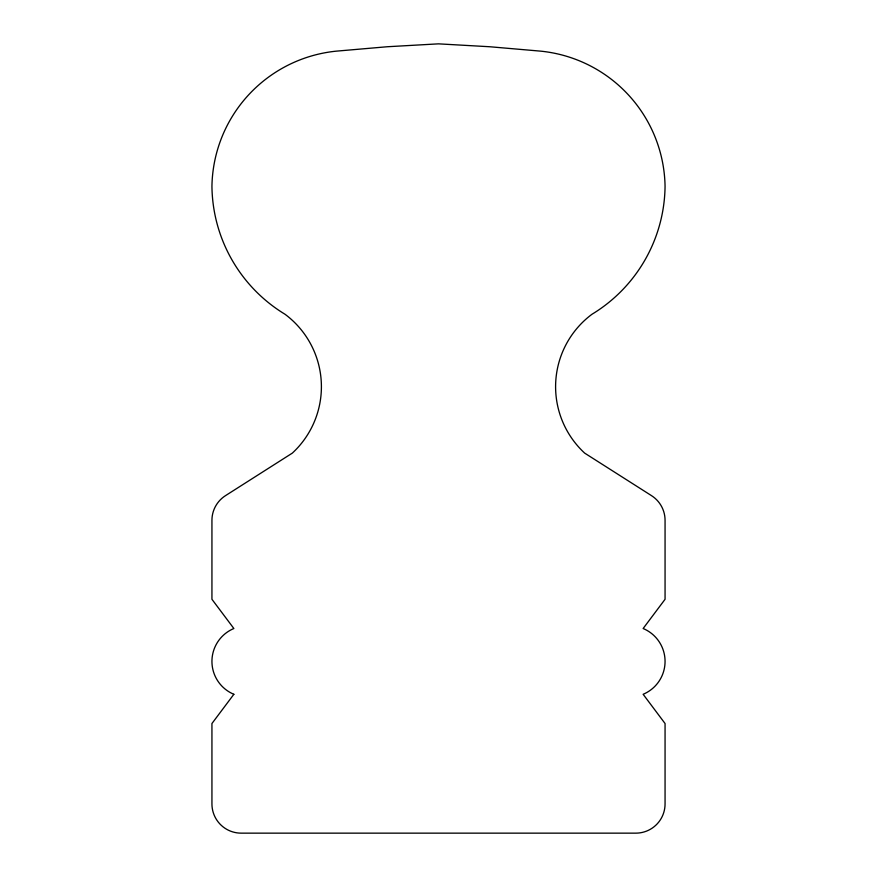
<?xml version="1.0" encoding="UTF-8"?>
<svg xmlns="http://www.w3.org/2000/svg" width="877" height="877" viewBox="0 0 877 877"><rect width="100%" height="100%" fill="white"/><g stroke="black" fill="none" stroke-linecap="round" stroke-linejoin="round"><path stroke-width="1.32" d="M233.863 694.288L211.938 723.525L211.938 803.913A29.237 29.237 0 0 0 241.175 833.15L635.825 833.15A29.237 29.237 0 0 0 665.062 803.913L665.062 723.525L643.137 694.288A35.628 35.628 0 0 0 643.137 628.513L665.062 599.287L665.062 520.324A29.237 29.237 0 0 0 651.523 495.658L584.663 453.113A90.353 90.353 0 0 1 591.975 314.262A151.655 151.655 0 0 0 665.062 186.362A138.193 138.193 0 0 0 540.813 51.162L489.717 46.744L438.5 43.85L387.283 46.744L336.187 51.162A138.193 138.193 0 0 0 211.938 186.362A151.655 151.655 0 0 0 285.025 314.262A90.353 90.353 0 0 1 292.337 453.113L225.477 495.658A29.237 29.237 0 0 0 211.938 520.324L211.938 599.287L233.863 628.513A35.628 35.628 0 0 0 233.863 694.288"/></g></svg>
